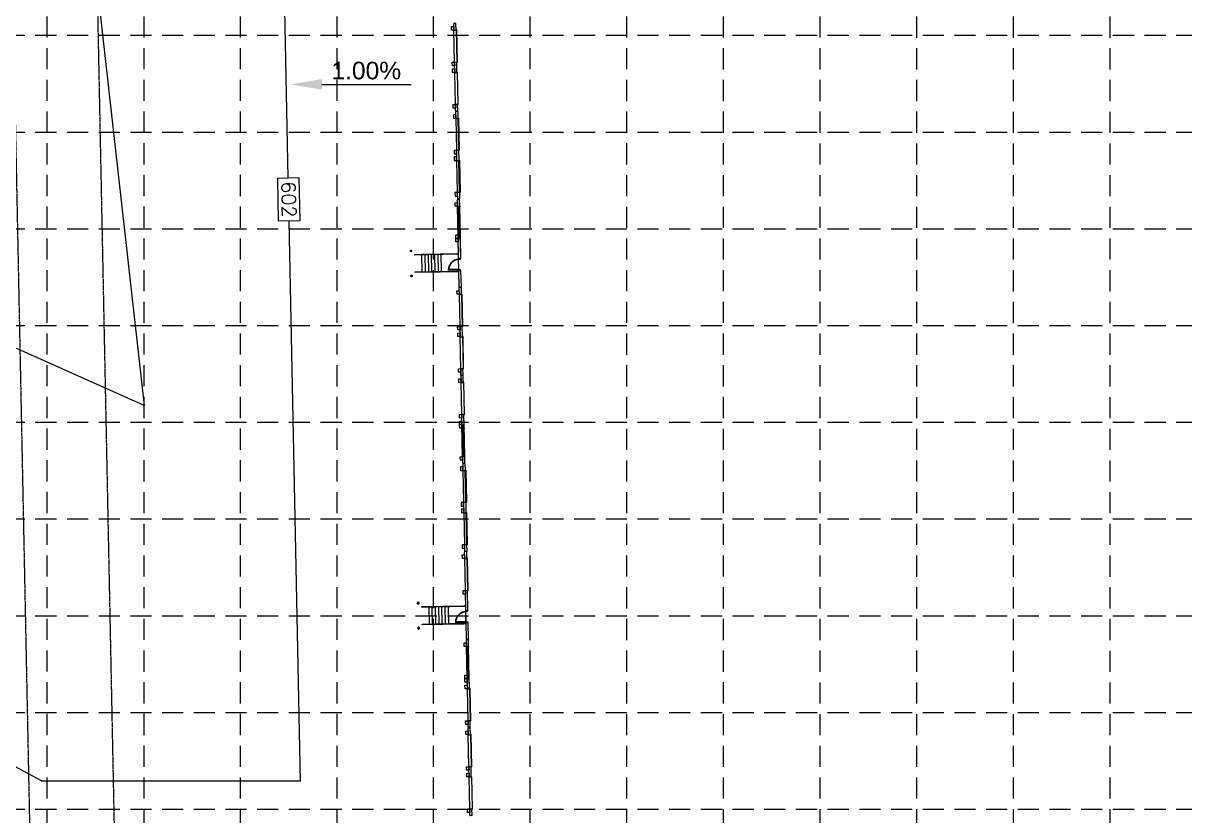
# Model space of a CAD drawing. Extents: x 2140663 to 2528301, y 336313 to 7007653.
# Drawn here: x 2527414.5 to 2527744.4, y 7006387.1 to 7006612.1 of the extents above; entities that cross this region are included whole.
import ezdxf

# ---------------------------------------------------------------- set-up
doc = ezdxf.new("R2010")
doc.units = 0
doc.header["$MEASUREMENT"] = 0
for name, pattern in [('HIDDEN', [0.375, 0.25, -0.125]), ('PHANTOM2', [1.25, 0.625, -0.125, 0.125, -0.125, 0.125, -0.125]), ('xdrc002ar$0$HIDDEN2', [0.1875, 0.125, -0.0625]), ('xdrc002pt$0$HIDDEN2', [0.1875, 0.125, -0.0625])]:
    doc.linetypes.add(name, pattern=pattern)
for name, color, linetype in [('1 PROPOSED CONTOURS', 43, 'Continuous'), ('GRID', 254, 'HIDDEN'), ('LIMITS OF DISTURBANCE', 1, 'HIDDEN'), ('xdrc002ar$0$BASE1$0$ADO', 8, 'Continuous'), ('xdrc002ar$0$BASE1$0$AFL', 1, 'Continuous'), ('xdrc002ar$0$BASE1$0$AFLHR', 7, 'Continuous'), ('xdrc002ar$0$BASE1$0$AFLST', 1, 'Continuous'), ('xdrc002ar$0$BASE1$0$awa', 7, 'Continuous'), ('xdrc002ar$0$WINDOWS', 8, 'Continuous'), ('xdrc002ar$0$XR3$0$BASE1$0$ADO', 3, 'Continuous'), ('xdrc002ar$0$XR3$0$BASE1$0$AFL', 1, 'Continuous'), ('xdrc002ar$0$XR3$0$BASE1$0$AFLHR', 2, 'Continuous'), ('xdrc002ar$0$XR3$0$BASE1$0$AFLST', 2, 'Continuous'), ('xdrc002ar$0$XR3$0$BASE1$0$awa', 4, 'Continuous'), ('xdrc002ar$0$XR3$0$WINDOWS', 2, 'Continuous'), ('xdrc002pt$0$V-ESMT-ACCS-N', 2, 'xdrc002pt$0$HIDDEN2'), ('xdrc002pt$0$v-prop-line', 3, 'PHANTOM2')]:
    doc.layers.add(name, color=color, linetype=linetype)
doc.styles.get("Standard").update_dxf_attribs({"font": 'ARIAL.TTF'})

# ---------------------------------------------------------------- blocks, each defined once
blk = doc.blocks.new('xdrc002ar$0$XR3$0$A$C228123AE')
at = {"layer": 'xdrc002ar$0$XR3$0$BASE1$0$ADO', "lineweight": 0}
for points in [[(22.61683327611536, 15.75429074559361), (22.61683327611536, 17.50429074559361), (132.6168332761154, 17.50429074559361), (132.6168332761154, 15.75429074559361)], [(166.6168332761154, 15.75429074559361), (166.6168332761154, 17.50429074559361), (276.6168332761154, 17.50429074559361), (276.6168332761154, 15.75429074559361)]]:
    blk.add_lwpolyline(points, close=True, dxfattribs=at)
at = {"layer": 'xdrc002ar$0$XR3$0$BASE1$0$AFL', "lineweight": 0}
for p, q in [((22.86683327844366, 8.004440076649189), (132.3668332770467, 8.004440076649189)), ((166.866833277978, 8.004440076649189), (276.366833276581, 8.004440076649189))]:
    blk.add_line(p, q, dxfattribs=at)
for points in [[(10.86683327844366, 8.004440078511834), (10.86683327844366, 0.004440078511834145), (22.86683327844366, 0.004440078511834145), (22.86683327844366, 8.004440078511834)], [(132.3668332770467, 8.004440078511834), (132.3668332770467, 0.004440078511834145), (144.3668332770467, 0.004440078511834145), (144.3668332770467, 8.004440078511834)], [(154.866833277978, 8.004440077580512), (154.866833277978, 0.00444007758051157), (166.866833277978, 0.00444007758051157), (166.866833277978, 8.004440077580512)], [(276.366833276581, 8.004440077580512), (276.366833276581, 0.00444007758051157), (288.366833276581, 0.00444007758051157), (288.366833276581, 8.004440077580512)]]:
    blk.add_lwpolyline(points, close=True, dxfattribs=at)
at = {"layer": 'xdrc002ar$0$XR3$0$BASE1$0$awa', "lineweight": 0}
for p, q in [((-0.008166723418980837, 15.25444007758051), (23.61683327611536, 15.25444007664919)), ((-0.008166723418980837, 15.25444007758051), (-0.008166723418980837, 8.754440076649189)), ((0.7418332765810192, 8.004440076649189), (-0.008166723418980837, 8.754440076649189)), ((0.7418332765810192, 8.004440076649189), (22.86683327658102, 8.004440076649189)), ((23.61683327658102, 8.754440076649189), (22.86683327658102, 8.004440076649189)), ((23.61683327658102, 8.754440076649189), (23.61683327611536, 15.25444007664919)), ((131.6168332770467, 8.754440078511834), (131.616833276581, 15.25444007851183)), ((131.6168332761154, 15.25444007758051), (167.6168332756497, 15.25444007571787)), ((131.6168332770467, 8.754440078511834), (132.3668332770467, 8.004440078511834)), ((132.3668332770467, 8.004440078511834), (166.866833277978, 8.004440076649189)), ((166.866833276581, 8.004440076649189), (167.616833276581, 8.754440076649189)), ((167.616833276581, 8.754440076649189), (167.6168332756497, 15.25444007851183)), ((275.616833276581, 8.754440077580512), (275.6168332756497, 15.25444007758051)), ((275.6168332761154, 15.25444007664919), (299.241833276581, 15.25444007758051)), ((276.366833276581, 8.004440077580512), (275.616833276581, 8.754440077580512)), ((276.366833276581, 8.004440077580512), (298.491833276581, 8.004440077580512)), ((299.241833276581, 8.754440077580512), (298.491833276581, 8.004440077580512)), ((299.241833276581, 15.25444007758051), (299.241833276581, 8.754440077580512))]:
    blk.add_line(p, q, dxfattribs=at)
blk = doc.blocks.new('xdrc002ar$0$XR3$0$BASE1$0$36D')
at = {"layer": 'xdrc002ar$0$XR3$0$BASE1$0$ADO'}
blk.add_lwpolyline([(-1.75, 1.000444171950221e-11), (0, 1.000444171950221e-11), (0, -35.99999999999), (-1.75, -35.99999999999)], close=True, dxfattribs=at)
blk.add_arc((0, 1.000444171950221e-11), 36, 180, 270, dxfattribs=at)
blk = doc.blocks.new('xdrc002ar$0$XR3$0$A$C2C35675B')
at = {"layer": 'xdrc002ar$0$XR3$0$BASE1$0$ADO', "lineweight": 0}
for points in [[(59.6332012093626, 170.7809842955321), (59.6332012093626, 166.0309842955321), (57.63320120889693, 166.0309842955321), (57.6332012093626, 170.7809842955321)], [(97.6332012093626, 170.7809842955321), (97.63320120889693, 166.0309842955321), (95.6332012093626, 166.0309842955321), (95.6332012093626, 170.7809842955321)], [(166.6244176290929, 172.5308349635452), (166.6244176290929, 174.2808349635452), (276.6244176290929, 174.2808349635452), (276.6244176290929, 172.5308349635452)]]:
    blk.add_lwpolyline(points, close=True, dxfattribs=at)
at = {"layer": 'xdrc002ar$0$XR3$0$BASE1$0$AFL', "lineweight": 0}
blk.add_line((166.8744176309556, 164.7809842946008), (276.3744176295586, 164.7809842946008), dxfattribs=at)
for points in [[(154.8744176309556, 164.7809842955321), (154.8744176309556, 156.7809842955321), (166.8744176309556, 156.7809842955321), (166.8744176309556, 164.7809842955321)], [(276.3744176295586, 164.7809842955321), (276.3744176295586, 156.7809842955321), (288.3744176295586, 156.7809842955321), (288.3744176295586, 164.7809842955321)]]:
    blk.add_lwpolyline(points, close=True, dxfattribs=at)
at = {"layer": 'xdrc002ar$0$XR3$0$BASE1$0$AFLHR', "lineweight": 0}
for p, q in [((54.13320120843127, 38.78098429553211), (54.13320120843127, 164.7809842955321)), ((55.63320120843127, 15.78098429646343), (55.63320120796561, 160.0691040679812)), ((113.6332012093626, 15.78098429646343), (113.6332012093626, 160.069068627432)), ((115.1332012093626, 38.78098429553211), (115.1332012093626, 164.7809842955321)), ((54.13320120843127, 15.78098429646343), (54.13320120843127, 157.0340611664578)), ((115.1332012093626, 15.78098429646343), (115.1332012093626, 157.0340611655265))]:
    blk.add_line(p, q, dxfattribs=at)
for centre, start, end in [((54.88320120889693, 160.069068627432), 0, 180), ((114.3832012093626, 160.069068627432), 0, 180), ((54.88320120982826, 15.78098429553211), 180, 0), ((114.3832012093626, 15.78098429646343), 180, 0)]:
    blk.add_arc(centre, 0.75, start, end, dxfattribs=at)
at = {"layer": 'xdrc002ar$0$XR3$0$BASE1$0$AFLST', "lineweight": 0}
for p, q in [((56.88320120982826, 164.7809842964634), (59.63320120843127, 164.7809842964634)), ((61.38320120843127, 164.7809842964634), (98.38320121075958, 164.7809842927381)), ((113.6332012093626, 104.7809842936695), (55.63320120843127, 104.7809842918068)), ((113.6332012093626, 93.78098429460078), (55.63320120843127, 93.78098429553211)), ((113.6332012093626, 82.78098429646343), (55.63320120843127, 82.78098429739475)), ((113.6332012093626, 71.78098429739475), (55.63320120843127, 71.78098429832608)), ((113.6332012093626, 60.7809842992574), (55.63320120843127, 60.78098430018872)), ((113.6332012093626, 49.78098430112004), (55.63320120843127, 49.78098430205137)), ((113.6332012093626, 38.78098430298269), (55.63320120843127, 38.78098430298269))]:
    blk.add_line(p, q, dxfattribs=at)
for centre in [(42.13320120843127, 2.998648459091783), (127.1332012098283, 2.998648459091783)]:
    blk.add_circle(centre, 3, dxfattribs=at)
at = {"layer": 'xdrc002ar$0$XR3$0$BASE1$0$awa', "lineweight": 0}
for p, q in [((-0.0005823704414069653, 172.0309842955321), (57.6332012093626, 172.0309842983261)), ((-0.0005823704414069653, 172.0309842955321), (-0.0005823704414069653, 165.5309842946008)), ((0.749417629558593, 164.7809842946008), (-0.0005823704414069653, 165.5309842946008)), ((0.7494176286272705, 164.7809842955321), (56.8832012093626, 164.7809842946008)), ((56.88320120889693, 164.7809842955321), (57.63320120889693, 165.5309842955321)), ((57.63320120889693, 165.5309842955321), (57.6332012093626, 172.0309842936695)), ((97.63320120982826, 172.0309842973948), (167.6244176286273, 172.0309842936695)), ((97.63320120889693, 165.5309842946008), (97.6332012093626, 172.0309842946008)), ((98.38320120889693, 164.7809842946008), (97.63320120889693, 165.5309842946008)), ((98.38320120517164, 164.7809842983261), (166.8744176309556, 164.7809842946008)), ((166.8744176295586, 164.7809842946008), (167.6244176295586, 165.5309842946008)), ((167.6244176295586, 165.5309842946008), (167.6244176286273, 172.0309842964634)), ((275.6244176295586, 165.5309842955321), (275.6244176286273, 172.0309842955321)), ((275.6244176290929, 172.0309842946008), (299.2494176295586, 172.0309842955321)), ((276.3744176295586, 164.7809842955321), (275.6244176295586, 165.5309842955321)), ((276.3744176295586, 164.7809842955321), (298.4994176295586, 164.7809842955321)), ((299.2494176295586, 165.5309842955321), (298.4994176295586, 164.7809842955321)), ((299.2494176295586, 172.0309842955321), (299.2494176295586, 165.5309842955321))]:
    blk.add_line(p, q, dxfattribs=at)
at = {"layer": 'xdrc002ar$0$XR3$0$BASE1$0$ADO', "lineweight": 0, "extrusion": (0, 0, -1), "zscale": -1}
blk.add_blockref('xdrc002ar$0$XR3$0$BASE1$0$36D', (-59.63320120843127, 166.0309842955321), dxfattribs=at)
blk = doc.blocks.new('xdrc002ar$0$XR3$0$A$C78C46FB7')
at = {"layer": 'xdrc002ar$0$XR3$0$WINDOWS', "linetype": 'Continuous', "lineweight": 0}
for p, q in [((-9.313225746154785e-10, 6.5), (1.999999999068677, 6.499999997206032)), ((-5.587935447692871e-09, 2), (1.999999994412065, 1.999999997206032)), ((1.999999994412065, 1.999999998137355), (1.999999999068677, 6.499999997206032)), ((1.999999997671694, 4.250759867951274), (105.9999999818392, 4.250759805552661)), ((107.9999999795109, 6.5), (105.9999999795109, 6.499999997206032)), ((105.9999999841675, 1.999999998137355), (105.9999999795109, 6.499999997206032)), ((107.9999999841675, 2), (105.9999999841675, 1.999999997206032))]:
    blk.add_line(p, q, dxfattribs=at)
blk = doc.blocks.new('xdrc002ar$0$BASE1$0$36D')
at = {"layer": 'xdrc002ar$0$BASE1$0$ADO'}
blk.add_lwpolyline([(-1.75, 1.000444171950221e-11), (0, 1.000444171950221e-11), (0, -35.99999999999), (-1.75, -35.99999999999)], close=True, dxfattribs=at)
blk.add_arc((0, 1.000444171950221e-11), 36, 180, 270, dxfattribs=at)

msp = doc.modelspace()

# ---------------------------------------------------------------- linework, layer by layer
at = {"layer": '1 PROPOSED CONTOURS', "color": 43, "lineweight": 0}
msp.add_line((2527419.729704163, 7006397.008766804, 602), (2527493.308012141, 7006397.008766804, 602), dxfattribs=at)
at = {"layer": '1 PROPOSED CONTOURS', "color": 43, "lineweight": 0, "extrusion": (0.9997939987255932, 0.02029680054315868, 0), "elevation": 2669180.035889275}
msp.add_lwpolyline([(6953824.873922833, 602.0000000000005), (6953930.03412268, 602.0000000000005)], dxfattribs=at)
at = {"layer": '1 PROPOSED CONTOURS', "color": 43, "lineweight": 0, "extrusion": (0.9937542034164745, 0.1115911429822648, 0), "elevation": 3293526.648625991}
msp.add_lwpolyline([(6680816.706798923, 601), (6680759.071761793, 601)], dxfattribs=at)
at = {"layer": '1 PROPOSED CONTOURS', "color": 43, "lineweight": 0}
msp.add_lwpolyline([(2527499.323428993, 7006594.720072838), (2527524.657948318, 7006594.720072838)], dxfattribs=at)
at = {"layer": '1 PROPOSED CONTOURS', "color": 43, "linetype": 'Continuous', "lineweight": 0, "extrusion": (0.0202968007259983, -0.9997939987218812, 0)}
for points, elevation in [([(2669177.037160971, 602), (2669183.037160971, 602)], -6953824.8734347), ([(2669183.037160969, 602), (2669177.037160969, 602)], -6953812.587720414)]:
    msp.add_lwpolyline(points, dxfattribs=dict(at, elevation=elevation))
at = {"layer": '1 PROPOSED CONTOURS', "color": 43, "linetype": 'Continuous', "lineweight": 0, "elevation": 602}
for points in [[(2527487.034900889, 7006555.847865213), (2527486.785540196, 7006568.131048626)], [(2527492.784304189, 7006568.252829431), (2527493.033664881, 7006555.969646017)]]:
    msp.add_lwpolyline(points, dxfattribs=at)
at = {"layer": '1 PROPOSED CONTOURS', "color": 43, "lineweight": 0, "extrusion": (0.9937542186606204, 0.1115910072282703, 0), "elevation": 3293525.735986074}
msp.add_lwpolyline([(6680759.521681231, 601), (6680701.886642576, 601)], dxfattribs=at)
at = {"layer": '1 PROPOSED CONTOURS', "color": 43, "lineweight": 0}
for points, elevation in [([(2527493.262280831, 7006396.901774806), (2527490.034282885, 7006555.908755614)], 602), ([(2527448.841881235, 7006503.53767594), (2527398.784731169, 7006525.842374157)], 601)]:
    msp.add_lwpolyline(points, dxfattribs=dict(at, elevation=elevation))
at = {"layer": '1 PROPOSED CONTOURS', "color": 43, "lineweight": 0, "extrusion": (-0.4727976703641107, -0.8811710179631816, 0), "elevation": -7368792.144705655}
msp.add_lwpolyline([(-1085519.167347373, 602), (-1085576.888195723, 602)], dxfattribs=at)
at = {"layer": '1 PROPOSED CONTOURS', "color": 43, "lineweight": 0}
msp.add_solid([(2527499.323428993, 7006593.220072838), (2527490.323428993, 7006594.720072838), (2527499.323428993, 7006596.220072838)], dxfattribs=at)
at = {"layer": 'GRID', "color": 253, "linetype": 'HIDDEN', "lineweight": 0, "ltscale": 24}
for p, q in [((2527585.894514162, 7006031.98171064), (2527585.894514162, 7007624.562990395)), ((2527613.351986231, 7006031.977393753), (2527613.351986231, 7007624.562990395)), ((2527640.809458301, 7006031.973076862), (2527640.809458301, 7007624.562990395)), ((2527668.266930372, 7006031.968759974), (2527668.266930372, 7007624.562990395)), ((2527695.724402441, 7006031.964443088), (2527695.724402441, 7007624.562990395)), ((2527723.181874511, 7006031.960126197), (2527723.181874511, 7007624.562990395)), ((2527421.368363672, 7006032.007577593), (2527421.22060479, 7007623.464267181)), ((2527448.923389785, 7006032.003245368), (2527448.642908241, 7007623.487741725)), ((2527476.162591924, 7006031.998962794), (2527476.168752994, 7007623.471191216)), ((2527503.695680559, 7006031.994634018), (2527503.666313902, 7007623.464716725)), ((2527530.983350792, 7006031.990343825), (2527531.038154987, 7007623.461265043)), ((2527558.44858376, 7006031.986025713), (2527558.615889325, 7007623.424882863)), ((2527228.947377252, 7006608.636523809), (2528272.331315909, 7006608.636523809)), ((2527228.947377252, 7006581.179051737), (2528272.331315909, 7006581.179051737)), ((2527228.947377252, 7006553.721579668), (2528272.331315909, 7006553.721579668)), ((2527228.947377252, 7006526.2641076), (2528272.331315909, 7006526.2641076)), ((2527228.947377252, 7006498.806635527), (2528272.331315909, 7006498.806635527)), ((2527228.947377252, 7006471.349163459), (2528272.331315909, 7006471.349163459)), ((2527228.947377252, 7006443.891691389), (2528272.331315909, 7006443.891691389)), ((2527228.947377252, 7006416.434219318), (2528272.331315909, 7006416.434219318)), ((2527228.947377252, 7006388.976747248), (2528272.331315909, 7006388.976747248))]:
    msp.add_line(p, q, dxfattribs=at)
at = {"layer": 'LIMITS OF DISTURBANCE', "ltscale": 70, "const_width": 6}
msp.add_lwpolyline([(2527323.279507909, 7007478.034385583), (2527323.279507909, 7007463.102355542), (2527345.362386929, 7006446.874516389, 0.3527120601780434), (2527681.725039883, 7006131.321992346), (2528205.897920626, 7006144.525554366), (2528183.386823632, 7007495.015237641)], format="xyb", close=True, dxfattribs=at)
at = {"layer": 'xdrc002ar$0$BASE1$0$ADO', "lineweight": 0}
for points in [[(2527537.671259978, 7006600.987951557), (2527537.817063212, 7006600.990911547), (2527537.631006694, 7006610.155686216), (2527537.48520346, 7006610.152726226)], [(2527537.914824875, 7006588.990428354), (2527538.060628108, 7006588.993388344), (2527537.87457159, 7006598.158163013), (2527537.728768357, 7006598.155203023)], [(2527537.992601577, 7006585.1593025), (2527538.13840481, 7006585.162262491), (2527538.324461328, 7006575.997487822), (2527538.178658095, 7006575.994527831)], [(2527538.236166473, 7006573.161779297), (2527538.381969707, 7006573.164739287), (2527538.568026225, 7006563.999964618), (2527538.422222991, 7006563.997004627)], [(2527539.193514066, 7006526.004742485), (2527539.3393173, 7006526.007702475), (2527539.153260782, 7006535.172477145), (2527539.007457548, 7006535.169517155)], [(2527539.437078963, 7006514.007219282), (2527539.582882196, 7006514.010179272), (2527539.396825678, 7006523.174953941), (2527539.251022445, 7006523.171993951)], [(2527540.02231006, 7006485.179899021), (2527540.168113294, 7006485.182859012), (2527540.354169812, 7006476.018084343), (2527540.208366578, 7006476.015124352)], [(2527540.265874957, 7006473.182375818), (2527540.41167819, 7006473.185335808), (2527540.597734708, 7006464.020561139), (2527540.451931475, 7006464.017601148)], [(2527541.730675154, 7006401.029232947), (2527541.876478388, 7006401.032192937), (2527541.69042187, 7006410.196967606), (2527541.544618636, 7006410.194007616)], [(2527541.97424005, 7006389.031709744), (2527542.120043284, 7006389.034669734), (2527541.933986766, 7006398.199444403), (2527541.788183532, 7006398.196484413)]]:
    msp.add_lwpolyline(points, close=True, dxfattribs=at)
at = {"layer": 'xdrc002ar$0$BASE1$0$ADO', "color": 7, "lineweight": 0}
for points in [[(2527538.656213925, 7006545.247793265), (2527538.260462295, 7006545.239759006), (2527538.263845141, 7006545.07312674), (2527538.659596771, 7006545.081160999)], [(2527538.720487998, 7006542.08178022), (2527538.324736368, 7006542.073745961), (2527538.328119214, 7006541.907113695), (2527538.723870845, 7006541.915147954)], [(2527539.700967541, 7006501.008592155), (2527539.846770774, 7006501.011552145), (2527539.660714244, 7006510.176326747), (2527539.514911012, 7006510.173366757)], [(2527540.715797772, 7006451.020223051), (2527540.861601005, 7006451.023183042), (2527540.675544487, 7006460.187957712), (2527540.529741254, 7006460.184997721)], [(2527540.686700303, 7006445.269181927), (2527540.29094867, 7006445.261147668), (2527540.294331516, 7006445.094515401), (2527540.690083149, 7006445.10254966)], [(2527540.750974373, 7006442.103168859), (2527540.35522274, 7006442.0951346), (2527540.358605586, 7006441.928502333), (2527540.754357219, 7006441.936536592)], [(2527541.466786539, 7006414.027859965), (2527541.612589772, 7006414.030819955), (2527541.426533243, 7006423.195594558), (2527541.28073001, 7006423.192634569)]]:
    msp.add_lwpolyline(points, close=True, dxfattribs=at)
at = {"layer": 'xdrc002ar$0$BASE1$0$AFL', "color": 7, "lineweight": 0}
for p, q in [((2527537.025149531, 7006600.995672316), (2527536.839938724, 7006610.118788918)), ((2527537.268714427, 7006588.998149113), (2527537.083503621, 7006598.121265715)), ((2527537.347336841, 7006585.125365192), (2527537.532547647, 7006576.00224859)), ((2527537.590901737, 7006573.127841989), (2527537.776112543, 7006564.004725386)), ((2527537.167163988, 7006561.115933851), (2527537.83369305, 7006561.129465235)), ((2527537.187461064, 7006560.116140258), (2527537.167163988, 7006561.115933851)), ((2527537.853990126, 7006560.129671643), (2527537.187461064, 7006560.116140258)), ((2527537.83369305, 7006561.129465235), (2527537.853990126, 7006560.129671643)), ((2527537.352374806, 7006551.992817315), (2527538.018903867, 7006552.006348699)), ((2527537.372671882, 7006550.993023722), (2527537.352374806, 7006551.992817315)), ((2527538.018903867, 7006552.006348699), (2527538.039200943, 7006551.006555106)), ((2527538.039200943, 7006551.006555106), (2527537.372671882, 7006550.993023722)), ((2527538.547403619, 7006526.012463245), (2527538.362192812, 7006535.135579847)), ((2527538.790968515, 7006514.014940041), (2527538.605757709, 7006523.138056643)), ((2527538.182820143, 7006511.125691657), (2527538.849349205, 7006511.139223041)), ((2527538.203117219, 7006510.125898063), (2527538.182820143, 7006511.125691657)), ((2527538.869646281, 7006510.139429447), (2527538.203117219, 7006510.125898063)), ((2527538.849349205, 7006511.139223041), (2527538.869646281, 7006510.139429447)), ((2527539.054857098, 7006501.016312912), (2527538.869646281, 7006510.139429447)), ((2527538.388328036, 7006501.002781528), (2527539.054857098, 7006501.016312912)), ((2527538.408625112, 7006500.002987935), (2527538.388328036, 7006501.002781528)), ((2527539.075154174, 7006500.016519319), (2527538.408625112, 7006500.002987935)), ((2527539.054857098, 7006501.016312912), (2527539.075154174, 7006500.016519319)), ((2527538.44668213, 7006498.128374947), (2527539.113211191, 7006498.141906331)), ((2527538.466979205, 7006497.128581354), (2527538.44668213, 7006498.128374947)), ((2527539.133508267, 7006497.142112738), (2527538.466979205, 7006497.128581354)), ((2527539.113211191, 7006498.141906331), (2527539.133508267, 7006497.142112738)), ((2527538.631892947, 7006489.005258411), (2527539.298422009, 7006489.018789795)), ((2527538.652190023, 7006488.005464818), (2527538.631892947, 7006489.005258411)), ((2527539.318719084, 7006488.018996202), (2527538.652190023, 7006488.005464818)), ((2527539.298422009, 7006489.018789795), (2527539.318719084, 7006488.018996202)), ((2527539.377045325, 7006485.145961713), (2527539.562256131, 7006476.022845111)), ((2527539.620610221, 7006473.14843851), (2527539.805821027, 7006464.025321907)), ((2527539.197650376, 7006461.13732263), (2527539.864179443, 7006461.150854013)), ((2527539.217947451, 7006460.13752903), (2527539.197650376, 7006461.13732263)), ((2527539.884476518, 7006460.151060413), (2527539.217947451, 7006460.13752903)), ((2527539.864179443, 7006461.150854013), (2527539.884476518, 7006460.151060413)), ((2527540.069687325, 7006451.02794381), (2527539.884476518, 7006460.151060413)), ((2527539.403158258, 7006451.014412427), (2527540.069687325, 7006451.02794381)), ((2527539.423455332, 7006450.014618827), (2527539.403158258, 7006451.014412427)), ((2527540.089984399, 7006450.02815021), (2527539.423455332, 7006450.014618827)), ((2527540.069687325, 7006451.02794381), (2527540.089984399, 7006450.02815021)), ((2527539.705074231, 7006436.142482585), (2527540.371603293, 7006436.156013969)), ((2527539.725371307, 7006435.142688992), (2527539.705074231, 7006436.142482585)), ((2527540.391900369, 7006435.156220376), (2527539.725371307, 7006435.142688992)), ((2527540.371603293, 7006436.156013969), (2527540.391900369, 7006435.156220376)), ((2527539.890285048, 7006427.019366049), (2527540.55681411, 7006427.032897433)), ((2527539.910582124, 7006426.019572456), (2527539.890285048, 7006427.019366049)), ((2527540.55681411, 7006427.032897433), (2527540.577111186, 7006426.03310384)), ((2527540.577111186, 7006426.03310384), (2527539.910582124, 7006426.019572456)), ((2527539.948639141, 7006424.144959468), (2527540.615168203, 7006424.158490852)), ((2527539.968936217, 7006423.145165876), (2527539.948639141, 7006424.144959468)), ((2527540.615168203, 7006424.158490852), (2527540.635465279, 7006423.15869726)), ((2527540.635465279, 7006423.15869726), (2527539.968936217, 7006423.145165876)), ((2527540.820676097, 7006414.035580724), (2527540.635465279, 7006423.15869726)), ((2527540.154147035, 7006414.02204934), (2527540.820676097, 7006414.035580724)), ((2527540.174444111, 7006413.022255747), (2527540.154147035, 7006414.02204934)), ((2527540.820676097, 7006414.035580724), (2527540.840973172, 7006413.035787131)), ((2527540.840973172, 7006413.035787131), (2527540.174444111, 7006413.022255747)), ((2527541.084564707, 7006401.036953706), (2527540.8993539, 7006410.160070308)), ((2527541.328129603, 7006389.039430503), (2527541.142918796, 7006398.162547105))]:
    msp.add_line(p, q, dxfattribs=at)
for points in [[(2527536.839938724, 7006610.118788918), (2527536.173409658, 7006610.105257535), (2527536.153112583, 7006611.105051136), (2527536.81964165, 7006611.118582519)], [(2527537.045446606, 7006599.995878716), (2527536.378917539, 7006599.982347333), (2527536.358620464, 7006600.982140933), (2527537.025149531, 7006600.995672316)], [(2527537.083503621, 7006598.121265715), (2527536.416974554, 7006598.107734332), (2527536.396677479, 7006599.107527932), (2527537.063206546, 7006599.121059315)], [(2527537.289011502, 7006587.998355513), (2527536.622482435, 7006587.984824129), (2527536.602185361, 7006588.98461773), (2527537.268714427, 7006588.998149113)], [(2527537.327039766, 7006586.125158792), (2527536.660510699, 7006586.111627409), (2527536.680807774, 7006585.111833809), (2527537.347336841, 7006585.125365192)], [(2527537.532547648, 7006576.00224859), (2527536.866018581, 7006575.988717207), (2527536.886315655, 7006574.988923606), (2527537.552844722, 7006575.00245499)], [(2527537.570604662, 7006574.127635589), (2527536.904075596, 7006574.114104206), (2527536.92437267, 7006573.114310605), (2527537.590901737, 7006573.127841989)], [(2527537.776112543, 7006564.004725386), (2527537.109583477, 7006563.991194003), (2527537.129880551, 7006562.991400403), (2527537.796409618, 7006563.004931786)], [(2527538.362192812, 7006535.135579847), (2527537.695663746, 7006535.122048464), (2527537.675366671, 7006536.121842064), (2527538.341895738, 7006536.135373447)], [(2527538.567700694, 7006525.012669644), (2527537.901171627, 7006524.999138261), (2527537.880874552, 7006525.998931861), (2527538.547403619, 7006526.012463245)], [(2527538.605757709, 7006523.138056643), (2527537.939228642, 7006523.12452526), (2527537.918931567, 7006524.12431886), (2527538.585460634, 7006524.137850244)], [(2527538.81126559, 7006513.015146441), (2527538.144736523, 7006513.001615058), (2527538.124439449, 7006514.001408658), (2527538.790968515, 7006514.014940041)], [(2527539.35674825, 7006486.145755313), (2527538.690219183, 7006486.13222393), (2527538.710516258, 7006485.13243033), (2527539.377045325, 7006485.145961713)], [(2527539.562256131, 7006476.022845111), (2527538.895727064, 7006476.009313728), (2527538.916024139, 7006475.009520127), (2527539.582553206, 7006475.023051511)], [(2527539.600313146, 7006474.14823211), (2527538.933784079, 7006474.134700727), (2527538.954081154, 7006473.134907126), (2527539.620610221, 7006473.14843851)], [(2527539.805821027, 7006464.025321907), (2527539.13929196, 7006464.011790524), (2527539.159589035, 7006463.011996924), (2527539.826118102, 7006463.025528307)], [(2527540.8993539, 7006410.160070308), (2527540.232824833, 7006410.146538925), (2527540.212527758, 7006411.146332526), (2527540.879056825, 7006411.159863909)], [(2527541.104861781, 7006400.037160106), (2527540.438332715, 7006400.023628723), (2527540.41803564, 7006401.023422323), (2527541.084564707, 7006401.036953706)], [(2527541.142918796, 7006398.162547105), (2527540.476389729, 7006398.149015722), (2527540.456092655, 7006399.148809322), (2527541.122621722, 7006399.162340705)], [(2527541.348426678, 7006388.039636903), (2527540.681897611, 7006388.026105519), (2527540.661600536, 7006389.02589912), (2527541.328129603, 7006389.039430503)]]:
    msp.add_lwpolyline(points, close=True, dxfattribs=at)
at = {"layer": 'xdrc002ar$0$BASE1$0$AFLHR', "color": 7, "lineweight": 0}
for p, q in [((2527525.712613447, 7006546.443655024), (2527537.481273551, 7006546.682573726)), ((2527525.715150581, 7006546.318680825), (2527537.73667577, 7006546.562733008)), ((2527527.628884499, 7006546.482557753), (2527538.126717226, 7006546.695677049)), ((2527525.813253114, 7006541.486345125), (2527537.834781256, 7006541.730397368)), ((2527525.815790249, 7006541.361370926), (2527537.584450353, 7006541.600289627)), ((2527527.732061302, 7006541.400273655), (2527538.229894029, 7006541.613392951)), ((2527527.743099732, 7006446.465043712), (2527539.511759922, 7006446.7039624)), ((2527527.745636866, 7006446.340069512), (2527539.767162143, 7006446.584121681)), ((2527529.6593708, 7006446.503946438), (2527540.157203603, 7006446.717065723)), ((2527527.843739394, 7006441.507733777), (2527539.865267623, 7006441.751786006)), ((2527527.846276529, 7006441.382759578), (2527539.614936718, 7006441.621678265)), ((2527529.762547596, 7006441.421662304), (2527540.260380399, 7006441.634781588))]:
    msp.add_line(p, q, dxfattribs=at)
for centre, radius, start, end in [((2527525.713882014, 7006546.381167925), 0.06249997500000001, 91.16301711377088, 271.1630171137709), ((2527537.735407203, 7006546.625220108), 0.06249997500000001, 271.1630171137709, 91.16301711377088), ((2527525.814521681, 7006541.423858026), 0.06249997500000001, 91.16301711377088, 271.1630171137709), ((2527537.83604687, 7006541.667910209), 0.06249997500000001, 271.1630171137709, 91.16301711377088), ((2527527.744368299, 7006446.402556612), 0.06249997545074071, 91.16301703732765, 271.1630170373276), ((2527539.765893575, 7006446.646608781), 0.06249997545074071, 271.1630170373276, 91.16301703732765), ((2527527.845007961, 7006441.445246678), 0.06249997545074071, 91.16301703732765, 271.1630170373276), ((2527539.866533238, 7006441.689298846), 0.06249997545074071, 271.1630170373276, 91.16301703732765)]:
    msp.add_arc(centre, radius, start, end, dxfattribs=at)
at = {"layer": 'xdrc002ar$0$BASE1$0$AFLST', "color": 7, "lineweight": 0}
for p, q in [((2527527.631421635, 7006546.357583554), (2527527.729524168, 7006541.525247854)), ((2527528.547899094, 7006546.376189207), (2527528.646001628, 7006541.543853507)), ((2527529.464376555, 7006546.394794859), (2527529.562479088, 7006541.56245916)), ((2527530.380854015, 7006546.413400512), (2527530.478956548, 7006541.581064813)), ((2527531.297331475, 7006546.432006165), (2527531.395434009, 7006541.599670466)), ((2527532.213808936, 7006546.450611818), (2527532.311911469, 7006541.618276118)), ((2527533.130286395, 7006546.469217471), (2527533.228388928, 7006541.636881771)), ((2527538.217631212, 7006542.217434914), (2527538.155048561, 7006545.300131826)), ((2527538.225242616, 7006541.842512317), (2527538.220591202, 7006542.071631681)), ((2527529.661907934, 7006446.378972239), (2527529.760010462, 7006441.546636504)), ((2527530.578385401, 7006446.39757789), (2527530.676487929, 7006441.565242155)), ((2527531.494862868, 7006446.416183542), (2527531.592965396, 7006441.583847808)), ((2527532.411340334, 7006446.434789194), (2527532.509442863, 7006441.602453459)), ((2527533.327817801, 7006446.453394846), (2527533.425920329, 7006441.621059111)), ((2527534.244295268, 7006446.472000497), (2527534.342397796, 7006441.639664763)), ((2527535.160772735, 7006446.49060615), (2527535.258875262, 7006441.658270415)), ((2527540.248117583, 7006442.238823554), (2527540.185534935, 7006445.32152049)), ((2527540.255728986, 7006441.863900955), (2527540.251077573, 7006442.093020322))]:
    msp.add_line(p, q, dxfattribs=at)
for centre, radius in [((2527524.627341581, 7006547.421828281), 0.2499999000000001), ((2527524.771112535, 7006540.339956996), 0.2499999000000001), ((2527526.65782786, 7006447.443216977), 0.2499999018029629), ((2527526.801598806, 7006440.361345641), 0.2499999018029629)]:
    msp.add_circle(centre, radius, dxfattribs=at)
at = {"layer": 'xdrc002ar$0$BASE1$0$awa', "lineweight": 0}
for p, q in [((2527536.863734526, 7006612.025914037), (2527536.802515993, 7006611.962158369)), ((2527536.839938724, 7006610.118788918), (2527536.802515993, 7006611.962158369)), ((2527537.405289393, 7006612.036908285), (2527536.863734526, 7006612.025914037)), ((2527537.445249259, 7006610.068564635), (2527537.405289393, 7006612.036908285)), ((2527536.839938724, 7006610.118788918), (2527536.903694392, 7006610.057570386)), ((2527536.903694392, 7006610.057570386), (2527537.445249259, 7006610.068564635)), ((2527537.025149531, 7006600.995672316), (2527537.086368064, 7006601.059427983)), ((2527537.083503621, 7006598.121265715), (2527537.025149531, 7006600.995672316)), ((2527537.147259288, 7006598.060047182), (2527537.083503621, 7006598.121265715)), ((2527537.086368064, 7006601.059427983), (2527537.627922931, 7006601.070422232)), ((2527537.147259288, 7006598.060047182), (2527537.688814155, 7006598.071041431)), ((2527537.688814155, 7006598.071041431), (2527537.627922931, 7006601.070422232)), ((2527537.32993296, 7006589.06190478), (2527537.268714427, 7006588.998149113)), ((2527537.306137159, 7006587.154779661), (2527537.268714427, 7006588.998149113)), ((2527537.32993296, 7006589.06190478), (2527537.871487827, 7006589.072899029)), ((2527537.911447693, 7006587.104555378), (2527537.871487827, 7006589.072899029)), ((2527537.306137159, 7006587.154779661), (2527537.369892826, 7006587.093561129)), ((2527537.309914109, 7006586.968734642), (2527537.371132642, 7006587.03249031)), ((2527537.309914109, 7006586.968734642), (2527537.347336841, 7006585.125365192)), ((2527537.411092508, 7006585.064146659), (2527537.347336841, 7006585.125365192)), ((2527537.911447693, 7006587.104555378), (2527537.369892826, 7006587.093561129)), ((2527537.912687509, 7006587.043484558), (2527537.371132642, 7006587.03249031)), ((2527537.411092508, 7006585.064146659), (2527537.952647375, 7006585.075140908)), ((2527537.912687509, 7006587.043484558), (2527537.952647375, 7006585.075140908)), ((2527537.59376618, 7006576.066004257), (2527537.532547648, 7006576.00224859)), ((2527537.532547648, 7006576.00224859), (2527537.590901737, 7006573.127841989)), ((2527537.59376618, 7006576.066004257), (2527538.135321047, 7006576.076998506)), ((2527538.135321047, 7006576.076998506), (2527538.196212271, 7006573.077617705)), ((2527537.590901737, 7006573.127841989), (2527537.654657404, 7006573.066623456)), ((2527537.654657404, 7006573.066623456), (2527538.196212271, 7006573.077617705)), ((2527537.776112543, 7006564.004725386), (2527537.837331077, 7006564.068481053)), ((2527537.776112543, 7006564.004725386), (2527537.813535275, 7006562.161355936)), ((2527537.877290942, 7006562.100137402), (2527537.813535275, 7006562.161355936)), ((2527537.837331077, 7006564.068481053), (2527538.378885943, 7006564.079475302)), ((2527538.418845809, 7006562.111131651), (2527537.877290942, 7006562.100137402)), ((2527538.378885943, 7006564.079475302), (2527538.418845809, 7006562.111131651)), ((2527538.385988614, 7006537.042704965), (2527538.324770081, 7006536.978949297)), ((2527538.362192812, 7006535.135579847), (2527538.324770081, 7006536.978949297)), ((2527538.927543481, 7006537.053699213), (2527538.385988614, 7006537.042704965)), ((2527538.967503347, 7006535.085355563), (2527538.927543481, 7006537.053699213)), ((2527538.362192812, 7006535.135579847), (2527538.42594848, 7006535.074361314)), ((2527538.42594848, 7006535.074361314), (2527538.967503347, 7006535.085355563)), ((2527538.547403619, 7006526.012463245), (2527538.608622152, 7006526.076218911)), ((2527538.605757709, 7006523.138056643), (2527538.547403619, 7006526.012463245)), ((2527538.608622152, 7006526.076218911), (2527539.150177019, 7006526.08721316)), ((2527539.211068243, 7006523.08783236), (2527539.150177019, 7006526.08721316)), ((2527538.669513376, 7006523.076838111), (2527538.605757709, 7006523.138056643)), ((2527538.669513376, 7006523.076838111), (2527539.211068243, 7006523.08783236)), ((2527538.852187048, 7006514.078695708), (2527538.790968515, 7006514.014940041)), ((2527538.828391246, 7006512.17157059), (2527538.790968515, 7006514.014940041)), ((2527538.852187048, 7006514.078695708), (2527539.393741915, 7006514.089689957)), ((2527539.433701781, 7006512.121346306), (2527539.393741915, 7006514.089689957)), ((2527538.828391246, 7006512.17157059), (2527538.892146914, 7006512.110352057)), ((2527539.433701781, 7006512.121346306), (2527538.892146914, 7006512.110352057)), ((2527539.339622593, 7006486.989331163), (2527539.400841126, 7006487.053086831)), ((2527539.339622593, 7006486.989331163), (2527539.377045325, 7006485.145961713)), ((2527539.942395993, 7006487.064081079), (2527539.400841126, 7006487.053086831)), ((2527539.942395993, 7006487.064081079), (2527539.982355859, 7006485.095737429)), ((2527539.440800992, 7006485.08474318), (2527539.377045325, 7006485.145961713)), ((2527539.440800992, 7006485.08474318), (2527539.982355859, 7006485.095737429)), ((2527539.623474664, 7006476.086600778), (2527539.562256131, 7006476.022845111)), ((2527539.562256131, 7006476.022845111), (2527539.620610221, 7006473.14843851)), ((2527539.623474664, 7006476.086600778), (2527540.165029531, 7006476.097595027)), ((2527540.165029531, 7006476.097595027), (2527540.225920754, 7006473.098214226)), ((2527539.620610221, 7006473.14843851), (2527539.684365888, 7006473.087219977)), ((2527539.684365888, 7006473.087219977), (2527540.225920755, 7006473.098214226)), ((2527539.805821027, 7006464.025321907), (2527539.86703956, 7006464.089077574)), ((2527539.805821027, 7006464.025321907), (2527539.843243759, 7006462.181952457)), ((2527539.86703956, 7006464.089077574), (2527540.408594427, 7006464.100071823)), ((2527540.408594427, 7006464.100071823), (2527540.448554293, 7006462.131728172)), ((2527539.906999426, 7006462.120733923), (2527539.843243759, 7006462.181952457)), ((2527540.448554293, 7006462.131728172), (2527539.906999426, 7006462.120733923)), ((2527540.923149702, 7006412.067195427), (2527540.861931168, 7006412.003439759)), ((2527540.8993539, 7006410.160070308), (2527540.861931168, 7006412.003439759)), ((2527540.8993539, 7006410.160070308), (2527540.963109567, 7006410.098851776)), ((2527541.464704568, 7006412.078189675), (2527540.923149702, 7006412.067195427)), ((2527540.963109567, 7006410.098851776), (2527541.504664434, 7006410.109846025)), ((2527541.504664434, 7006410.109846025), (2527541.464704568, 7006412.078189675)), ((2527541.084564707, 7006401.036953706), (2527541.14578324, 7006401.100709373)), ((2527541.142918796, 7006398.162547105), (2527541.084564707, 7006401.036953706)), ((2527541.14578324, 7006401.100709373), (2527541.687338106, 7006401.111703622)), ((2527541.74822933, 7006398.112322821), (2527541.687338106, 7006401.111703622)), ((2527541.206674464, 7006398.101328572), (2527541.142918796, 7006398.162547105)), ((2527541.206674464, 7006398.101328572), (2527541.74822933, 7006398.112322821)), ((2527541.389348136, 7006389.10318617), (2527541.328129603, 7006389.039430503)), ((2527541.365552334, 7006387.196061051), (2527541.328129603, 7006389.039430503)), ((2527541.365552334, 7006387.196061051), (2527541.429308001, 7006387.134842519)), ((2527541.389348136, 7006389.10318617), (2527541.930903003, 7006389.114180419)), ((2527541.970862868, 7006387.145836768), (2527541.429308001, 7006387.134842519)), ((2527541.970862868, 7006387.145836768), (2527541.930903003, 7006389.114180419))]:
    msp.add_line(p, q, dxfattribs=at)
at = {"layer": 'xdrc002ar$0$BASE1$0$awa', "color": 7, "lineweight": 0}
for p, q in [((2527537.877785924, 7006562.036796747), (2527537.816567392, 7006561.973041079)), ((2527537.853990126, 7006560.129671643), (2527537.816567392, 7006561.973041079)), ((2527538.419340787, 7006562.047790996), (2527537.877785924, 7006562.036796747)), ((2527538.459300655, 7006560.07944736), (2527538.419340787, 7006562.047790996)), ((2527537.853990126, 7006560.129671643), (2527537.917745793, 7006560.068453111)), ((2527537.917745793, 7006560.068453111), (2527538.459300655, 7006560.07944736)), ((2527538.018903867, 7006552.006348699), (2527538.0801224, 7006552.070104365)), ((2527538.155048561, 7006545.300131825), (2527538.018903867, 7006552.006348699)), ((2527538.0801224, 7006552.070104365), (2527538.621677263, 7006552.081098615)), ((2527538.760359091, 7006545.249907543), (2527538.621677263, 7006552.081098615)), ((2527538.155048561, 7006545.300131826), (2527538.218804228, 7006545.238913294)), ((2527538.218804228, 7006545.238913294), (2527538.760359091, 7006545.249907543)), ((2527538.225242616, 7006541.842512317), (2527538.286461147, 7006541.906267984)), ((2527538.320188588, 7006537.165662552), (2527538.225242616, 7006541.842512317)), ((2527538.286461147, 7006541.906267984), (2527538.828016011, 7006541.917262233)), ((2527538.925499117, 7006537.115438269), (2527538.828016012, 7006541.917262233)), ((2527538.320188588, 7006537.165662552), (2527538.383944254, 7006537.104444019)), ((2527538.925499117, 7006537.115438269), (2527538.383944254, 7006537.104444019)), ((2527538.893442079, 7006512.046554552), (2527538.832223547, 7006511.982798885)), ((2527538.869646281, 7006510.139429447), (2527538.832223547, 7006511.982798885)), ((2527538.869646281, 7006510.139429447), (2527538.933401947, 7006510.078210916)), ((2527539.434996942, 7006512.057548801), (2527538.893442079, 7006512.046554552)), ((2527538.933401947, 7006510.078210916), (2527539.47495681, 7006510.089205165)), ((2527539.47495681, 7006510.089205165), (2527539.434996942, 7006512.057548801)), ((2527539.054857098, 7006501.016312912), (2527539.11607563, 7006501.080068578)), ((2527539.133508267, 7006497.142112738), (2527539.054857098, 7006501.016312912)), ((2527539.11607563, 7006501.080068578), (2527539.657630493, 7006501.091062828)), ((2527539.738818797, 7006497.091888456), (2527539.657630493, 7006501.091062828)), ((2527539.197263934, 7006497.080894207), (2527539.133508267, 7006497.142112738)), ((2527539.197263934, 7006497.080894207), (2527539.738818797, 7006497.091888456)), ((2527539.359640541, 7006489.082545462), (2527539.298422009, 7006489.018789795)), ((2527539.335844742, 7006487.175420358), (2527539.298422009, 7006489.018789795)), ((2527539.335844742, 7006487.175420358), (2527539.399600409, 7006487.114201825)), ((2527539.359640541, 7006489.082545462), (2527539.901195404, 7006489.093539711)), ((2527539.941155272, 7006487.125196074), (2527539.399600409, 7006487.114201825)), ((2527539.941155272, 7006487.125196074), (2527539.901195404, 7006489.093539711)), ((2527539.908272319, 7006462.058185531), (2527539.847053787, 7006461.994429863)), ((2527539.884476518, 7006460.151060413), (2527539.847053787, 7006461.994429863)), ((2527539.884476518, 7006460.151060413), (2527539.948232185, 7006460.08984188)), ((2527540.449827186, 7006462.06917978), (2527539.908272319, 7006462.058185531)), ((2527539.948232185, 7006460.08984188), (2527540.489787052, 7006460.100836129)), ((2527540.489787052, 7006460.100836129), (2527540.449827186, 7006462.06917978)), ((2527540.069687325, 7006451.02794381), (2527540.130905857, 7006451.091699477)), ((2527540.185534936, 7006445.321520489), (2527540.069687325, 7006451.02794381)), ((2527540.130905857, 7006451.091699477), (2527540.672460724, 7006451.102693726)), ((2527540.79084547, 7006445.271296205), (2527540.672460724, 7006451.102693726)), ((2527540.185534936, 7006445.321520489), (2527540.249290603, 7006445.260301956)), ((2527540.249290603, 7006445.260301956), (2527540.79084547, 7006445.271296205)), ((2527540.255728986, 7006441.863900955), (2527540.316947519, 7006441.927656622)), ((2527540.350674952, 7006437.187051157), (2527540.255728986, 7006441.863900955)), ((2527540.316947519, 7006441.927656622), (2527540.858502385, 7006441.938650871)), ((2527540.955985487, 7006437.136826872), (2527540.858502386, 7006441.938650871)), ((2527540.350674952, 7006437.187051157), (2527540.414430619, 7006437.125832624)), ((2527540.415696167, 7006437.063345481), (2527540.354477635, 7006436.999589814)), ((2527540.391900369, 7006435.156220376), (2527540.354477635, 7006436.999589814)), ((2527540.955985487, 7006437.136826872), (2527540.414430619, 7006437.125832624)), ((2527540.95725103, 7006437.074339731), (2527540.415696167, 7006437.063345481)), ((2527540.997210898, 7006435.105996094), (2527540.95725103, 7006437.074339731)), ((2527540.391900369, 7006435.156220376), (2527540.455656035, 7006435.095001845)), ((2527540.455656035, 7006435.095001845), (2527540.997210898, 7006435.105996094)), ((2527540.55681411, 7006427.032897433), (2527540.618032642, 7006427.0966531)), ((2527540.635465279, 7006423.15869726), (2527540.55681411, 7006427.032897433)), ((2527540.618032642, 7006427.0966531), (2527541.159587505, 7006427.107647349)), ((2527541.240775809, 7006423.108472977), (2527541.159587505, 7006427.107647349)), ((2527540.699220946, 7006423.097478728), (2527540.635465279, 7006423.15869726)), ((2527540.699220946, 7006423.097478728), (2527541.240775809, 7006423.108472977)), ((2527540.881894629, 7006414.099336389), (2527540.820676097, 7006414.035580724)), ((2527540.85809883, 7006412.192211286), (2527540.820676097, 7006414.035580724)), ((2527540.881894629, 7006414.099336389), (2527541.423449492, 7006414.110330639)), ((2527541.46340936, 7006412.141987003), (2527541.423449492, 7006414.110330639)), ((2527540.85809883, 7006412.192211286), (2527540.921854497, 7006412.130992753)), ((2527541.46340936, 7006412.141987003), (2527540.921854497, 7006412.130992753))]:
    msp.add_line(p, q, dxfattribs=at)
at = {"layer": 'xdrc002ar$0$WINDOWS', "color": 7, "linetype": 'Continuous', "lineweight": 0}
for p, q in [((2527538.018903867, 7006552.006348699), (2527537.853990126, 7006560.129671643)), ((2527538.084416288, 7006560.071836327), (2527538.087799134, 7006559.905204061)), ((2527538.087799134, 7006559.905204061), (2527538.462721732, 7006559.912815465)), ((2527538.459338886, 7006560.07944773), (2527538.462721732, 7006559.912815465)), ((2527538.243410049, 7006552.240119848), (2527538.618332647, 7006552.247731253)), ((2527538.246792895, 7006552.073487584), (2527538.243410049, 7006552.240119848)), ((2527538.621715493, 7006552.081098988), (2527538.618332647, 7006552.247731253)), ((2527539.298422009, 7006489.018789795), (2527539.133508267, 7006497.142112738)), ((2527539.363934429, 7006497.084277423), (2527539.367317274, 7006496.917645157)), ((2527539.367317275, 7006496.917645157), (2527539.742239872, 7006496.925256561)), ((2527539.738857027, 7006497.091888826), (2527539.742239872, 7006496.925256561)), ((2527539.52292819, 7006489.252560945), (2527539.897850787, 7006489.260172348)), ((2527539.526311036, 7006489.085928679), (2527539.522928189, 7006489.252560945)), ((2527539.901233634, 7006489.093540084), (2527539.897850787, 7006489.260172348)), ((2527540.55681411, 7006427.032897433), (2527540.391900369, 7006435.156220376)), ((2527540.622326531, 7006435.098385061), (2527540.625709376, 7006434.931752795)), ((2527540.625709376, 7006434.931752795), (2527541.000631974, 7006434.939364199)), ((2527540.997249128, 7006435.105996464), (2527541.000631974, 7006434.939364199)), ((2527540.781320291, 7006427.266668583), (2527541.156242888, 7006427.274279987)), ((2527540.784703138, 7006427.100036317), (2527540.781320291, 7006427.266668583)), ((2527541.159625735, 7006427.107647722), (2527541.156242888, 7006427.274279987))]:
    msp.add_line(p, q, dxfattribs=at)
at = {"layer": 'xdrc002ar$0$WINDOWS', "color": 7, "linetype": 'xdrc002ar$0$HIDDEN2', "lineweight": 0}
for p, q in [((2527538.430934657, 7006552.243926836), (2527538.275323737, 7006559.909011048)), ((2527539.710452798, 7006489.256367932), (2527539.554841877, 7006496.921452143)), ((2527540.968844899, 7006427.27047557), (2527540.813233979, 7006434.935559781))]:
    msp.add_line(p, q, dxfattribs=at)
at = {"layer": 'xdrc002ar$0$XR3$0$BASE1$0$ADO', "color": 7, "lineweight": 0}
for points in [[(2527538.654053847, 7006545.24774789), (2527538.258302215, 7006545.239713743), (2527538.261685013, 7006545.073081477), (2527538.657436646, 7006545.081115624)], [(2527538.718327024, 7006542.081734828), (2527538.322575391, 7006542.07370068), (2527538.32595819, 7006541.907068414), (2527538.721709822, 7006541.915102561)], [(2527539.698794921, 7006501.008546484), (2527539.844598154, 7006501.011506432), (2527539.658544224, 7006510.176281088), (2527539.51274099, 7006510.173321139)], [(2527541.46458926, 7006414.027813795), (2527541.610392493, 7006414.030773743), (2527541.424338562, 7006423.195548399), (2527541.278535329, 7006423.19258845)]]:
    msp.add_lwpolyline(points, close=True, dxfattribs=at)
at = {"layer": 'xdrc002ar$0$XR3$0$BASE1$0$AFL', "color": 7, "lineweight": 0}
for p, q in [((2527539.05268448, 7006501.016267424), (2527538.86747625, 7006510.139384014)), ((2527540.818478819, 7006414.035534736), (2527540.633270588, 7006423.158651325))]:
    msp.add_line(p, q, dxfattribs=at)
for points in [[(2527537.851834267, 7006560.129626496), (2527537.185305201, 7006560.116095301), (2527537.165008409, 7006561.1158889), (2527537.831537475, 7006561.129420095)], [(2527538.057339291, 7006550.006716308), (2527537.390810225, 7006549.993185113), (2527537.370513432, 7006550.992978712), (2527538.037042498, 7006551.006509907)], [(2527538.86747625, 7006510.139384014), (2527538.200947183, 7006510.125852819), (2527538.180650391, 7006511.125646417), (2527538.847179457, 7006511.139177613)], [(2527539.072981272, 7006500.016473825), (2527538.406452207, 7006500.00294263), (2527538.386155414, 7006501.002736229), (2527539.05268448, 7006501.016267424)], [(2527539.111037759, 7006498.141860829), (2527538.444508693, 7006498.128329633), (2527538.4242119, 7006499.128123232), (2527539.090740966, 7006499.141654427)], [(2527539.316542782, 7006488.01895064), (2527538.650013716, 7006488.005419445), (2527538.629716923, 7006489.005213044), (2527539.296245989, 7006489.01874424)], [(2527540.389709079, 7006435.15617451), (2527539.723180013, 7006435.142643315), (2527539.70288322, 7006436.142436914), (2527540.369412286, 7006436.155968109)], [(2527540.595214102, 7006425.033264323), (2527539.928685036, 7006425.019733128), (2527539.908388244, 7006426.019526727), (2527540.57491731, 7006426.033057921)], [(2527540.633270588, 7006423.158651325), (2527539.966741522, 7006423.14512013), (2527539.94644473, 7006424.144913728), (2527540.612973796, 7006424.158444924)], [(2527540.838775611, 7006413.035741136), (2527540.172246546, 7006413.022209941), (2527540.151949753, 7006414.022003541), (2527540.818478819, 7006414.035534736)]]:
    msp.add_lwpolyline(points, close=True, dxfattribs=at)
at = {"layer": 'xdrc002ar$0$XR3$0$BASE1$0$AFLHR', "color": 7, "lineweight": 0}
for p, q in [((2527525.710453707, 7006546.44361332), (2527537.479113879, 7006546.682528685)), ((2527525.712990806, 7006546.31863912), (2527537.734516065, 7006546.562687895)), ((2527527.626724772, 7006546.482515505), (2527538.124557559, 7006546.695631826)), ((2527525.81109197, 7006541.486303392), (2527537.832620181, 7006541.730352228)), ((2527525.813629068, 7006541.361329192), (2527537.582289241, 7006541.600244557)), ((2527527.729900133, 7006541.400231379), (2527538.227732921, 7006541.613347698))]:
    msp.add_line(p, q, dxfattribs=at)
for centre, start, end in [((2527525.711722257, 7006546.381126219), 91.1630006841799, 271.1630006841799), ((2527537.733247515, 7006546.625174996), 271.1630006841799, 91.1630006841799), ((2527525.812360519, 7006541.423816293), 91.1630006841799, 271.1630006841799), ((2527537.833885777, 7006541.667865068), 271.1630006841799, 91.1630006841799)]:
    msp.add_arc(centre, 0.062499975, start, end, dxfattribs=at)
at = {"layer": 'xdrc002ar$0$XR3$0$BASE1$0$AFLST', "color": 7, "lineweight": 0}
for p, q in [((2527527.629261871, 7006546.357541305), (2527527.727363035, 7006541.525205579)), ((2527528.545739337, 7006546.376146699), (2527528.6438405, 7006541.543810971)), ((2527529.462216802, 7006546.394752092), (2527529.560317966, 7006541.562416364)), ((2527530.378694267, 7006546.413357485), (2527530.476795431, 7006541.581021757)), ((2527531.295171733, 7006546.431962878), (2527531.393272896, 7006541.59962715)), ((2527532.211649199, 7006546.450568271), (2527532.309750362, 7006541.618232543)), ((2527533.128126664, 7006546.469173663), (2527533.226227827, 7006541.636837937)), ((2527538.215470275, 7006542.217389664), (2527538.152888498, 7006545.300086595)), ((2527538.223081572, 7006541.842467065), (2527538.218430224, 7006542.071586431))]:
    msp.add_line(p, q, dxfattribs=at)
for centre in [(2527524.625182119, 7006547.421786884), (2527524.768951065, 7006540.33991556)]:
    msp.add_circle(centre, 0.2499999, dxfattribs=at)
at = {"layer": 'xdrc002ar$0$XR3$0$BASE1$0$awa', "color": 7, "lineweight": 0}
for p, q in [((2527537.875630606, 7006562.036751593), (2527537.814412056, 7006561.972995944)), ((2527537.851834267, 7006560.129626496), (2527537.814412056, 7006561.972995944)), ((2527538.417185473, 7006562.04774569), (2527537.875630606, 7006562.036751593)), ((2527538.457144783, 7006560.079402042), (2527538.417185473, 7006562.04774569)), ((2527537.851834267, 7006560.129626496), (2527537.915589917, 7006560.068407946)), ((2527537.915589917, 7006560.068407946), (2527538.457144783, 7006560.079402042)), ((2527538.037042498, 7006551.006509907), (2527538.098261049, 7006551.070265557)), ((2527538.152888499, 7006545.300086593), (2527538.037042498, 7006551.006509907)), ((2527538.098261049, 7006551.070265557), (2527538.639815915, 7006551.081259652)), ((2527538.758199014, 7006545.249862139), (2527538.639815914, 7006551.081259652)), ((2527538.152888498, 7006545.300086595), (2527538.216644148, 7006545.238868044)), ((2527538.216644148, 7006545.238868044), (2527538.758199014, 7006545.249862139)), ((2527538.223081572, 7006541.842467065), (2527538.284300122, 7006541.906222715)), ((2527538.318026219, 7006537.165617273), (2527538.223081572, 7006541.842467065)), ((2527538.284300122, 7006541.906222715), (2527538.825854989, 7006541.91721681)), ((2527538.923336734, 7006537.115392819), (2527538.825854989, 7006541.91721681)), ((2527538.318026218, 7006537.165617273), (2527538.381781868, 7006537.104398724)), ((2527538.923336734, 7006537.115392819), (2527538.381781868, 7006537.104398724)), ((2527538.891272589, 7006512.046509111), (2527538.830054038, 7006511.982753462)), ((2527538.86747625, 7006510.139384014), (2527538.830054038, 7006511.982753462)), ((2527538.86747625, 7006510.139384014), (2527538.931231899, 7006510.078165463)), ((2527539.432827455, 7006512.057503208), (2527538.891272589, 7006512.046509111)), ((2527538.931231899, 7006510.078165463), (2527539.472786765, 7006510.089159559)), ((2527539.472786765, 7006510.089159559), (2527539.432827455, 7006512.057503208)), ((2527539.05268448, 7006501.016267424), (2527539.113903031, 7006501.080023074)), ((2527539.111037759, 7006498.141860829), (2527539.05268448, 7006501.016267424)), ((2527539.113903031, 7006501.080023074), (2527539.655457897, 7006501.09101717)), ((2527539.716348274, 7006498.091636373), (2527539.655457896, 7006501.09101717)), ((2527539.174793408, 7006498.080642278), (2527539.111037759, 7006498.141860829)), ((2527539.174793408, 7006498.080642278), (2527539.716348274, 7006498.091636373)), ((2527539.35746454, 7006489.082499889), (2527539.296245989, 7006489.01874424)), ((2527539.3336682, 7006487.175374791), (2527539.296245989, 7006489.01874424)), ((2527539.3336682, 7006487.175374791), (2527539.39742385, 7006487.114156241)), ((2527539.35746454, 7006489.082499889), (2527539.899019406, 7006489.093493985)), ((2527539.938978716, 7006487.125150337), (2527539.39742385, 7006487.114156241)), ((2527539.938978716, 7006487.125150337), (2527539.899019406, 7006489.093493985)), ((2527540.413505418, 7006437.063299607), (2527540.352286868, 7006436.999543958)), ((2527540.389709079, 7006435.15617451), (2527540.352286868, 7006436.999543958)), ((2527540.955060284, 7006437.074293704), (2527540.413505418, 7006437.063299607)), ((2527540.995019594, 7006435.105950056), (2527540.955060284, 7006437.074293704)), ((2527540.389709079, 7006435.15617451), (2527540.453464728, 7006435.09495596)), ((2527540.453464728, 7006435.09495596), (2527540.995019594, 7006435.105950056)), ((2527540.57491731, 7006426.033057921), (2527540.63613586, 7006426.096813571)), ((2527540.633270588, 7006423.158651325), (2527540.57491731, 7006426.033057921)), ((2527540.63613586, 7006426.096813571), (2527541.177690726, 7006426.107807666)), ((2527541.238581104, 7006423.108426871), (2527541.177690726, 7006426.107807666)), ((2527540.697026237, 7006423.097432774), (2527540.633270588, 7006423.158651325)), ((2527540.697026237, 7006423.097432774), (2527541.238581104, 7006423.108426871)), ((2527540.879697369, 7006414.099290385), (2527540.818478819, 7006414.035534736)), ((2527540.85590103, 7006412.192165287), (2527540.818478819, 7006414.035534736)), ((2527540.879697369, 7006414.099290385), (2527541.421252235, 7006414.110284481)), ((2527541.461211545, 7006412.141940833), (2527541.421252235, 7006414.110284481)), ((2527540.85590103, 7006412.192165287), (2527540.919656679, 7006412.130946738)), ((2527541.461211545, 7006412.141940833), (2527540.919656679, 7006412.130946738))]:
    msp.add_line(p, q, dxfattribs=at)
at = {"layer": 'xdrc002ar$0$XR3$0$WINDOWS', "color": 7, "linetype": 'Continuous', "lineweight": 0}
for p, q in [((2527538.037042498, 7006551.006509907), (2527537.851834267, 7006560.129626496)), ((2527538.639815915, 7006551.081259652), (2527538.457144784, 7006560.079402042)), ((2527539.296245989, 7006489.01874424), (2527539.111037759, 7006498.141860829)), ((2527539.899019406, 7006489.093493985), (2527539.716348274, 7006498.091636373)), ((2527540.57491731, 7006426.033057921), (2527540.389709079, 7006435.15617451)), ((2527541.177690726, 7006426.107807666), (2527540.995019596, 7006435.105950056))]:
    msp.add_line(p, q, dxfattribs=at)
at = {"layer": 'xdrc002pt$0$V-ESMT-ACCS-N', "color": 7, "lineweight": 0}
for p, q in [((2527416.815658904, 7006364.025963987), (2527404.37454192, 7006976.802387302)), ((2527440.810676755, 7006364.514963956), (2527428.369625911, 7006977.288132709))]:
    msp.add_line(p, q, dxfattribs=at)
at = {"layer": 'xdrc002pt$0$v-prop-line', "color": 7, "lineweight": 0}
msp.add_arc((2527731.94322961, 7006495.76971355), 379.6700000006037, 181.1630531336929, 242.8448308904258, dxfattribs=at)

# ---------------------------------------------------------------- block references
at = {"color": 7, "linetype": 'Continuous', "lineweight": 0, "xscale": -0.0833333000000012, "yscale": 0.08333329999999961, "zscale": 0.08333330000000001, "rotation": 271.16300068418}
msp.add_blockref('xdrc002ar$0$XR3$0$A$C2C35675B', (2527526.620837263, 7006436.845856286), dxfattribs=at)
at = {"layer": 'xdrc002ar$0$BASE1$0$ADO', "color": 7, "lineweight": 0, "xscale": 0.08333330060098763, "yscale": 0.08333330060098731, "zscale": 0.08333330000000001, "rotation": 271.1630170373276}
for p in [(2527538.324736368, 7006542.07374596), (2527540.35522274, 7006442.0951346)]:
    msp.add_blockref('xdrc002ar$0$BASE1$0$36D', p, dxfattribs=at)
at = {"layer": 'xdrc002ar$0$XR3$0$BASE1$0$ADO', "color": 7, "lineweight": 0, "xscale": 0.0833333000000012, "yscale": 0.08333329999999961, "zscale": 0.08333330000000001, "rotation": 271.16300068418}
msp.add_blockref('xdrc002ar$0$XR3$0$BASE1$0$36D', (2527538.322575391, 7006542.07370068), dxfattribs=at)
at = {"layer": 'xdrc002ar$0$XR3$0$BASE1$0$awa', "color": 7, "linetype": 'Continuous', "lineweight": 0, "yscale": 0.08333329999999961, "zscale": 0.08333330000000001}
for name, p, xscale, rotation in [('xdrc002ar$0$XR3$0$A$C228123AE', (2527536.638344698, 7006587.079389287), -0.0833333000000012, 271.16300068418), ('xdrc002ar$0$XR3$0$A$C228123AE', (2527536.639612122, 7006587.016957628), 0.0833333000000012, 271.16300068418), ('xdrc002ar$0$XR3$0$A$C78C46FB7', (2527538.639815914, 7006551.081259652), 0.08333330000000119, 91.1630006841798), ('xdrc002ar$0$XR3$0$A$C228123AE', (2527538.160577528, 7006512.096179782), -0.0833333000000012, 271.16300068418), ('xdrc002ar$0$XR3$0$A$C78C46FB7', (2527539.899019406, 7006489.093493985), 0.08333330000000119, 91.1630006841798), ('xdrc002ar$0$XR3$0$A$C228123AE', (2527538.669292262, 7006487.037553573), 0.0833333000000012, 271.16300068418), ('xdrc002ar$0$XR3$0$A$C78C46FB7', (2527541.177690726, 7006426.107807666), 0.08333330000000119, 91.1630006841798), ('xdrc002ar$0$XR3$0$A$C228123AE', (2527540.697703184, 7006387.120669525), -0.0833333000000012, 271.16300068418)]:
    msp.add_blockref(name, p, dxfattribs=dict(at, xscale=xscale, rotation=rotation))

# ---------------------------------------------------------------- texts
at = {"layer": '1 PROPOSED CONTOURS', "color": 43, "lineweight": 0}
msp.add_text('1.00%%%', height=5, dxfattribs=at).set_placement((2527502.023471316, 7006596.140644169))
at = {"layer": '1 PROPOSED CONTOURS', "color": 43, "lineweight": 0, "insert": (2527491.804806991, 7006567.232738632, 602), "char_height": 4, "width": 15.04761904761904, "attachment_point": 1, "rotation": 271.1630008697725}
msp.add_mtext('\\Fsimplex.shx;\\W1.0000000000;\\T1.0000000000;\\o\\l602', dxfattribs=at)

doc.saveas('drawing.dxf')
